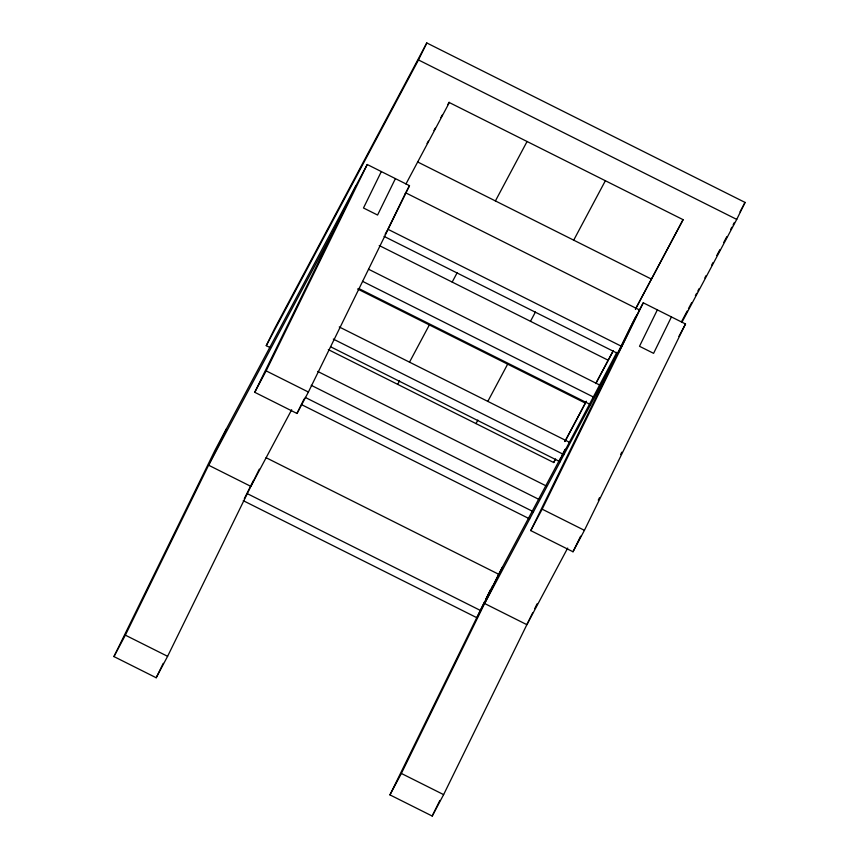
<?xml version="1.0" encoding="UTF-8"?>
<svg xmlns="http://www.w3.org/2000/svg" width="859" height="859" viewBox="0 0 859 859"><rect width="100%" height="100%" fill="white"/><g stroke="black" fill="none" stroke-linecap="round" stroke-linejoin="round"><path stroke-width="1.29" d="M259.289 469.154L167.602 656.319L156.188 677.751L113.936 656.577L215.029 450.223L367.244 164.509L409.496 185.673L308.402 392.037L296.989 413.469L254.736 392.295L355.83 185.941M269.844 347.455L266.258 345.662L274.579 328.664L426.794 42.95L745.064 202.423L736.732 219.41L682.014 322.125M113.936 656.577L125.35 635.155L226.454 428.791M254.736 392.295L266.15 370.873L367.244 164.509M266.258 345.662L418.473 59.947L426.794 42.95M381.332 171.564L363.486 207.985L377.573 215.04L395.408 178.618M156.188 677.751L163.242 663.352M244.332 498.628L253.384 480.6M296.989 413.469L304.043 399.07M532.623 612.929L443.62 794.618L432.206 816.05L389.954 794.886L484.583 601.719M485.754 599.324L490.457 589.725M243.247 500.668L477.013 617.793L492.551 586.074M477.013 617.793L498.66 574.241L266.086 457.707M389.954 794.886L401.368 773.454L502.461 567.09M639.053 310.7L643.262 302.808L685.514 323.983L584.421 530.336L572.996 551.768L530.755 530.594L631.268 325.411M384.048 236.375L617.814 353.511L620.692 347.637M621.841 345.286L635.649 317.1M621.615 346.37L639.461 309.949L405.695 192.824L387.849 229.235L621.615 346.37L617.814 353.511M530.755 530.594L542.169 509.172L643.262 302.808M657.35 309.863L639.504 346.284L653.592 353.339L671.427 316.917M432.206 816.05L439.84 800.448M534.717 608.655L537.068 603.856M572.996 551.768L580.641 536.166M598.272 500.174L599.453 497.78M620.606 454.583L621.787 452.188M337.995 222.352L208.608 465.213L250.86 486.377L291.684 409.754M427.052 143.528L428.308 141.166M433.967 130.557L435.223 128.195M440.871 117.586L442.299 114.988M447.786 104.615L449.128 102.167M405.953 183.987L449.343 102.554L683.109 219.689L635.402 309.229L683.077 219.668M405.287 193.576L409.496 185.673M385.133 234.335L387.302 230.255M397.685 384.36L399.553 380.87M409.485 362.219L429.35 324.938M452.178 282.074L457.128 272.797M495.407 200.931L527.072 141.51M475.983 423.594L477.851 420.094M487.783 401.454L507.648 364.162M530.475 321.309L535.425 312.032M573.705 240.166L605.37 180.734M553.69 462.529L555.569 458.996L553.722 462.539L328.31 349.602M564.997 441.311L586.353 401.228M595.77 383.543L613.358 350.536M564.9 441.569L585.387 403.118L357.591 288.978M595.878 383.425L613.165 350.977M498.263 574.993L560.916 457.375M562.151 455.055L565.254 449.236L559.306 461.38L616.923 352.254M631.848 324.24L636.744 315.049M614.002 360.651L484.626 603.512L526.868 624.676L567.692 548.053M681.531 321.663L687.189 311.033M688.456 308.671L691.602 302.776M695.371 295.689L696.628 293.327M697.884 290.965L699.14 288.603M704.809 277.983L706.066 275.621M711.724 264.991L712.981 262.629M716.76 255.542L719.906 249.647M723.675 242.56L726.821 236.655M730.59 229.568L731.857 227.216M733.114 224.854L734.37 222.492M740.029 211.862L745.064 202.423M678.9 336.384L685.514 323.983M418.473 59.947L736.732 219.41M417.678 161.986L651.444 279.111M379.227 245.524L608.215 360.254M368.511 269.211L600.312 385.358M362.562 281.344L594.364 397.502M358.751 288.495L590.562 404.643M339.262 326.957L569.871 442.503M333.313 339.09L563.923 454.636M330.704 346.832L560.122 461.788M317.712 371.432L546.238 485.947M311.205 385.294L539.431 499.648M266.15 370.873L308.402 392.037M542.169 509.172L584.421 530.336M305.256 397.427L533.482 511.781M301.455 404.578L529.67 518.922M247.048 493.517L480.815 610.652M125.35 635.155L167.602 656.319M401.368 773.454L443.62 794.618"/></g></svg>
